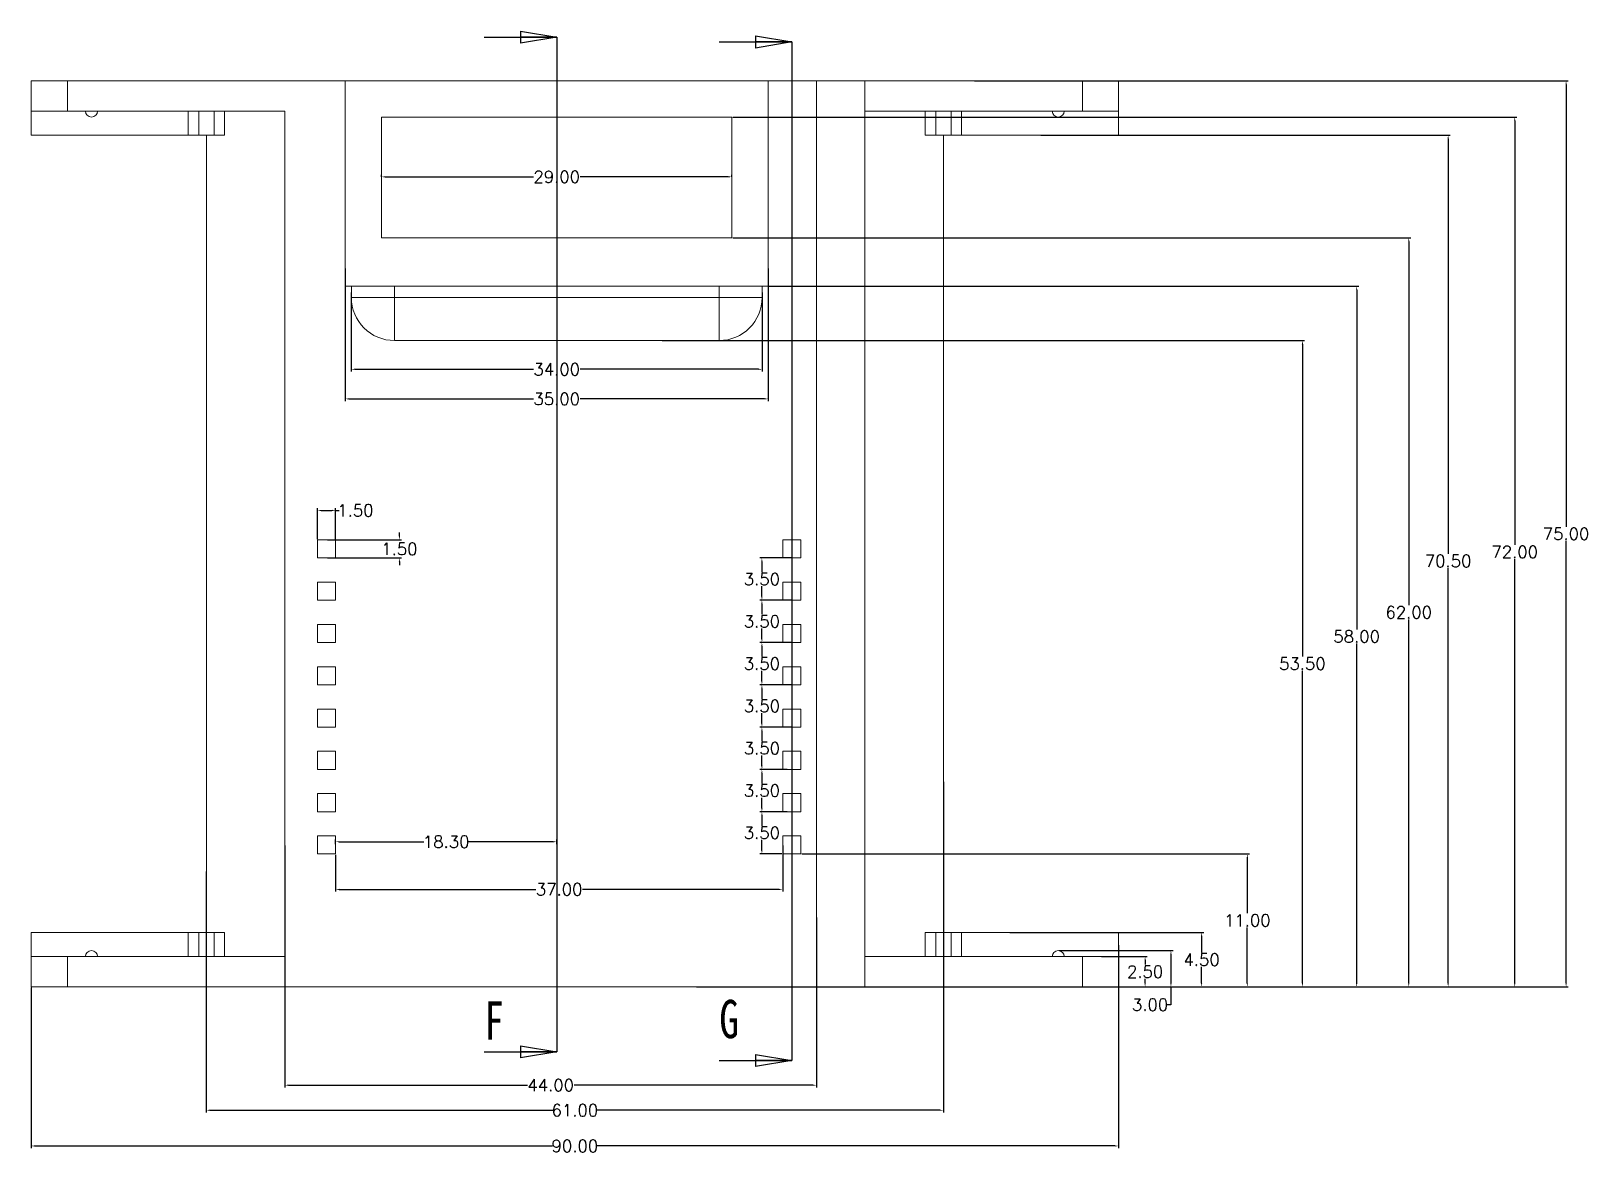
# Model space of a CAD drawing. Header units: inches. Extents: x 3261 to 5228, y 1126 to 1502.
# Drawn here: x 3374.9 to 3503.8, y 1322.5 to 1415.4 of the extents above; entities that cross this region are included whole.
import ezdxf

# ---------------------------------------------------------------- set-up
doc = ezdxf.new("R2010")
doc.units = ezdxf.units.IN
doc.header["$LTSCALE"] = 15
doc.styles.add('SLDTEXTSTYLE0', font='TXT', dxfattribs={"width": 0.75})
doc.styles.get("Standard").update_dxf_attribs({"font": 'txt', "bigfont": 'gbcbig.shx'})
doc.dimstyles.new('1.5', dxfattribs={"dimtxt": 1, "dimasz": 0.3, "dimexe": 0.18, "dimexo": 0.0625, "dimgap": 0.09, "dimtad": 0, "dimtih": 1, "dimtoh": 1, "dimzin": 0, "dimdsep": 46, "dimtxsty": 'Standard', "dimcen": 0, "dimadec": 0, "dimazin": 2, "dimtfac": 1, "dimtofl": 0, "dimtmove": 0, "dimatfit": 3, "dimfxl": 1, "dimtolj": 1, "dimtzin": 0, "dimarcsym": 0})

# ---------------------------------------------------------------- blocks, each defined once
blk = doc.blocks.new('_CLOSED')
at = {"color": 0, "linetype": 'ByBlock', "lineweight": -2}
for p, q in [((-1, 0.166667), (0, 0)), ((-1, 0.166667), (-1, -0.166667)), ((0, 0), (-1, -0.166667)), ((0, 0), (-1, 0))]:
    blk.add_line(p, q, dxfattribs=at)
blk = doc.blocks.new('*D335')
at = {"color": 0, "lineweight": -2}
for p, q in [((3463.49, 1338.83), (3467.29, 1338.83)), ((3467.11, 1338.53), (3467.11, 1338.17)), ((3464.99, 1336.33), (3467.29, 1336.33)), ((3467.11, 1336.63), (3467.11, 1336.99))]:
    blk.add_line(p, q, dxfattribs=at)
at = {"color": 0}
for points in [[(3467.06, 1338.53), (3467.16, 1338.53), (3467.11, 1338.83)], [(3467.06, 1336.63), (3467.16, 1336.63), (3467.11, 1336.33)]]:
    blk.add_solid(points, dxfattribs=at)
at = {"layer": 'Defpoints', "color": 0}
for p in [(3463.42, 1338.83), (3467.11, 1338.83), (3464.92, 1336.33)]:
    blk.add_point(p, dxfattribs=at)
at = {"color": 0, "insert": (3467.11, 1337.58), "char_height": 1, "attachment_point": 5}
blk.add_mtext('\\A1;2.50', dxfattribs=at)
blk = doc.blocks.new('*D336')
at = {"color": 0, "lineweight": -2}
for p, q in [((3459.99, 1339.33), (3469.43, 1339.33)), ((3469.25, 1339.03), (3469.25, 1336.63)), ((3464.16, 1336.33), (3469.43, 1336.33)), ((3469.25, 1336.33), (3469.25, 1334.85)), ((3469.25, 1334.85), (3468.95, 1334.85))]:
    blk.add_line(p, q, dxfattribs=at)
at = {"color": 0}
for points in [[(3469.2, 1339.03), (3469.3, 1339.03), (3469.25, 1339.33)], [(3469.2, 1336.63), (3469.3, 1336.63), (3469.25, 1336.33)]]:
    blk.add_solid(points, dxfattribs=at)
at = {"layer": 'Defpoints', "color": 0}
for p in [(3459.92, 1339.33), (3469.25, 1339.33), (3464.1, 1336.33)]:
    blk.add_point(p, dxfattribs=at)
at = {"color": 0, "insert": (3467.52, 1334.85), "char_height": 1, "attachment_point": 5}
blk.add_mtext('\\A1;3.00', dxfattribs=at)
blk = doc.blocks.new('*D337')
at = {"color": 0, "lineweight": -2}
for p, q in [((3455.93, 1340.83), (3471.97, 1340.83)), ((3471.79, 1340.53), (3471.79, 1339.17)), ((3471.79, 1336.63), (3471.79, 1337.99)), ((3452.99, 1336.33), (3471.97, 1336.33))]:
    blk.add_line(p, q, dxfattribs=at)
at = {"color": 0}
for points in [[(3471.74, 1340.53), (3471.84, 1340.53), (3471.79, 1340.83)], [(3471.74, 1336.63), (3471.84, 1336.63), (3471.79, 1336.33)]]:
    blk.add_solid(points, dxfattribs=at)
at = {"layer": 'Defpoints', "color": 0}
for p in [(3455.87, 1340.83), (3471.79, 1340.83), (3452.92, 1336.33)]:
    blk.add_point(p, dxfattribs=at)
at = {"color": 0, "insert": (3471.79, 1338.58), "char_height": 1, "attachment_point": 5}
blk.add_mtext('\\A1;4.50', dxfattribs=at)
blk = doc.blocks.new('*D338')
at = {"color": 0, "lineweight": -2}
for p, q in [((3438.69, 1347.33), (3475.75, 1347.33)), ((3475.57, 1347.03), (3475.57, 1342.42)), ((3475.57, 1336.63), (3475.57, 1341.24)), ((3455.32, 1336.33), (3475.75, 1336.33))]:
    blk.add_line(p, q, dxfattribs=at)
at = {"color": 0}
for points in [[(3475.52, 1347.03), (3475.62, 1347.03), (3475.57, 1347.33)], [(3475.52, 1336.63), (3475.62, 1336.63), (3475.57, 1336.33)]]:
    blk.add_solid(points, dxfattribs=at)
at = {"layer": 'Defpoints', "color": 0}
for p in [(3438.62, 1347.33), (3475.57, 1347.33), (3455.26, 1336.33)]:
    blk.add_point(p, dxfattribs=at)
at = {"color": 0, "insert": (3475.57, 1341.83), "char_height": 1, "attachment_point": 5}
blk.add_mtext('\\A1;11.00', dxfattribs=at)
blk = doc.blocks.new('*D339')
at = {"color": 0, "lineweight": -2}
for p, q in [((3437.06, 1350.83), (3435.22, 1350.83)), ((3435.4, 1350.53), (3435.4, 1349.67)), ((3435.4, 1347.63), (3435.4, 1348.49)), ((3437.06, 1347.33), (3435.22, 1347.33))]:
    blk.add_line(p, q, dxfattribs=at)
at = {"color": 0}
for points in [[(3435.35, 1350.53), (3435.45, 1350.53), (3435.4, 1350.83)], [(3435.35, 1347.63), (3435.45, 1347.63), (3435.4, 1347.33)]]:
    blk.add_solid(points, dxfattribs=at)
at = {"layer": 'Defpoints', "color": 0}
for p in [(3435.4, 1350.83), (3437.12, 1350.83), (3437.12, 1347.33)]:
    blk.add_point(p, dxfattribs=at)
at = {"color": 0, "insert": (3435.4, 1349.08), "char_height": 1, "attachment_point": 5}
blk.add_mtext('\\A1;3.50', dxfattribs=at)
blk = doc.blocks.new('*D340')
at = {"color": 0, "lineweight": -2}
for p, q in [((3437.48, 1354.33), (3435.22, 1354.33)), ((3435.4, 1354.03), (3435.4, 1353.17)), ((3435.4, 1351.13), (3435.4, 1351.99)), ((3437.48, 1350.83), (3435.22, 1350.83))]:
    blk.add_line(p, q, dxfattribs=at)
at = {"color": 0}
for points in [[(3435.35, 1354.03), (3435.45, 1354.03), (3435.4, 1354.33)], [(3435.35, 1351.13), (3435.45, 1351.13), (3435.4, 1350.83)]]:
    blk.add_solid(points, dxfattribs=at)
at = {"layer": 'Defpoints', "color": 0}
for p in [(3435.4, 1354.33), (3437.54, 1354.33), (3437.54, 1350.83)]:
    blk.add_point(p, dxfattribs=at)
at = {"color": 0, "insert": (3435.4, 1352.58), "char_height": 1, "attachment_point": 5}
blk.add_mtext('\\A1;3.50', dxfattribs=at)
blk = doc.blocks.new('*D341')
at = {"color": 0, "lineweight": -2}
for p, q in [((3437.81, 1357.83), (3435.22, 1357.83)), ((3435.4, 1357.53), (3435.4, 1356.67)), ((3435.4, 1354.63), (3435.4, 1355.49)), ((3437.48, 1354.33), (3435.22, 1354.33))]:
    blk.add_line(p, q, dxfattribs=at)
at = {"color": 0}
for points in [[(3435.35, 1357.53), (3435.45, 1357.53), (3435.4, 1357.83)], [(3435.35, 1354.63), (3435.45, 1354.63), (3435.4, 1354.33)]]:
    blk.add_solid(points, dxfattribs=at)
at = {"layer": 'Defpoints', "color": 0}
for p in [(3435.4, 1357.83), (3437.87, 1357.83), (3437.54, 1354.33)]:
    blk.add_point(p, dxfattribs=at)
at = {"color": 0, "insert": (3435.4, 1356.08), "char_height": 1, "attachment_point": 5}
blk.add_mtext('\\A1;3.50', dxfattribs=at)
blk = doc.blocks.new('*D342')
at = {"color": 0, "lineweight": -2}
for p, q in [((3437.81, 1361.33), (3435.22, 1361.33)), ((3435.4, 1361.03), (3435.4, 1360.17)), ((3435.4, 1358.13), (3435.4, 1358.99)), ((3437.81, 1357.83), (3435.22, 1357.83))]:
    blk.add_line(p, q, dxfattribs=at)
at = {"color": 0}
for points in [[(3435.35, 1361.03), (3435.45, 1361.03), (3435.4, 1361.33)], [(3435.35, 1358.13), (3435.45, 1358.13), (3435.4, 1357.83)]]:
    blk.add_solid(points, dxfattribs=at)
at = {"layer": 'Defpoints', "color": 0}
for p in [(3435.4, 1361.33), (3437.87, 1361.33), (3437.87, 1357.83)]:
    blk.add_point(p, dxfattribs=at)
at = {"color": 0, "insert": (3435.4, 1359.58), "char_height": 1, "attachment_point": 5}
blk.add_mtext('\\A1;3.50', dxfattribs=at)
blk = doc.blocks.new('*D343')
at = {"color": 0, "lineweight": -2}
for p, q in [((3437.81, 1364.83), (3435.22, 1364.83)), ((3435.4, 1364.53), (3435.4, 1363.67)), ((3435.4, 1361.63), (3435.4, 1362.49)), ((3437.81, 1361.33), (3435.22, 1361.33))]:
    blk.add_line(p, q, dxfattribs=at)
at = {"color": 0}
for points in [[(3435.35, 1364.53), (3435.45, 1364.53), (3435.4, 1364.83)], [(3435.35, 1361.63), (3435.45, 1361.63), (3435.4, 1361.33)]]:
    blk.add_solid(points, dxfattribs=at)
at = {"layer": 'Defpoints', "color": 0}
for p in [(3435.4, 1364.83), (3437.87, 1364.83), (3437.87, 1361.33)]:
    blk.add_point(p, dxfattribs=at)
at = {"color": 0, "insert": (3435.4, 1363.08), "char_height": 1, "attachment_point": 5}
blk.add_mtext('\\A1;3.50', dxfattribs=at)
blk = doc.blocks.new('*D344')
at = {"color": 0, "lineweight": -2}
for p, q in [((3437.81, 1368.33), (3435.22, 1368.33)), ((3435.4, 1368.03), (3435.4, 1367.17)), ((3435.4, 1365.13), (3435.4, 1365.99)), ((3437.81, 1364.83), (3435.22, 1364.83))]:
    blk.add_line(p, q, dxfattribs=at)
at = {"color": 0}
for points in [[(3435.35, 1368.03), (3435.45, 1368.03), (3435.4, 1368.33)], [(3435.35, 1365.13), (3435.45, 1365.13), (3435.4, 1364.83)]]:
    blk.add_solid(points, dxfattribs=at)
at = {"layer": 'Defpoints', "color": 0}
for p in [(3435.4, 1368.33), (3437.87, 1368.33), (3437.87, 1364.83)]:
    blk.add_point(p, dxfattribs=at)
at = {"color": 0, "insert": (3435.4, 1366.58), "char_height": 1, "attachment_point": 5}
blk.add_mtext('\\A1;3.50', dxfattribs=at)
blk = doc.blocks.new('*D345')
at = {"color": 0, "lineweight": -2}
for p, q in [((3437.81, 1371.83), (3435.22, 1371.83)), ((3435.4, 1371.53), (3435.4, 1370.67)), ((3435.4, 1368.63), (3435.4, 1369.49)), ((3437.81, 1368.33), (3435.22, 1368.33))]:
    blk.add_line(p, q, dxfattribs=at)
at = {"color": 0}
for points in [[(3435.35, 1371.53), (3435.45, 1371.53), (3435.4, 1371.83)], [(3435.35, 1368.63), (3435.45, 1368.63), (3435.4, 1368.33)]]:
    blk.add_solid(points, dxfattribs=at)
at = {"layer": 'Defpoints', "color": 0}
for p in [(3435.4, 1371.83), (3437.87, 1371.83), (3437.87, 1368.33)]:
    blk.add_point(p, dxfattribs=at)
at = {"color": 0, "insert": (3435.4, 1370.08), "char_height": 1, "attachment_point": 5}
blk.add_mtext('\\A1;3.50', dxfattribs=at)
blk = doc.blocks.new('*D346')
at = {"color": 0, "lineweight": -2}
for p, q in [((3427.14, 1389.83), (3480.31, 1389.83)), ((3480.13, 1389.53), (3480.13, 1363.67)), ((3480.13, 1336.63), (3480.13, 1362.49)), ((3435.46, 1336.33), (3480.31, 1336.33))]:
    blk.add_line(p, q, dxfattribs=at)
at = {"color": 0}
for points in [[(3480.08, 1389.53), (3480.18, 1389.53), (3480.13, 1389.83)], [(3480.08, 1336.63), (3480.18, 1336.63), (3480.13, 1336.33)]]:
    blk.add_solid(points, dxfattribs=at)
at = {"layer": 'Defpoints', "color": 0}
for p in [(3427.08, 1389.83), (3480.13, 1389.83), (3435.4, 1336.33)]:
    blk.add_point(p, dxfattribs=at)
at = {"color": 0, "insert": (3480.13, 1363.08), "char_height": 1, "attachment_point": 5}
blk.add_mtext('\\A1;53.50', dxfattribs=at)
blk = doc.blocks.new('*D347')
at = {"color": 0, "lineweight": -2}
for p, q in [((3435.99, 1394.33), (3484.8, 1394.33)), ((3484.62, 1394.03), (3484.62, 1365.92)), ((3484.62, 1336.63), (3484.62, 1364.74)), ((3430, 1336.33), (3484.8, 1336.33))]:
    blk.add_line(p, q, dxfattribs=at)
at = {"color": 0}
for points in [[(3484.57, 1394.03), (3484.67, 1394.03), (3484.62, 1394.33)], [(3484.57, 1336.63), (3484.67, 1336.63), (3484.62, 1336.33)]]:
    blk.add_solid(points, dxfattribs=at)
at = {"layer": 'Defpoints', "color": 0}
for p in [(3435.92, 1394.33), (3484.62, 1394.33), (3429.94, 1336.33)]:
    blk.add_point(p, dxfattribs=at)
at = {"color": 0, "insert": (3484.62, 1365.33), "char_height": 1, "attachment_point": 5}
blk.add_mtext('\\A1;58.00', dxfattribs=at)
blk = doc.blocks.new('*D348')
at = {"color": 0, "lineweight": -2}
for p, q in [((3432.99, 1398.33), (3489.11, 1398.33)), ((3488.93, 1398.03), (3488.93, 1367.92)), ((3488.93, 1336.63), (3488.93, 1366.74)), ((3441.99, 1336.33), (3489.11, 1336.33))]:
    blk.add_line(p, q, dxfattribs=at)
at = {"color": 0}
for points in [[(3488.88, 1398.03), (3488.98, 1398.03), (3488.93, 1398.33)], [(3488.88, 1336.63), (3488.98, 1336.63), (3488.93, 1336.33)]]:
    blk.add_solid(points, dxfattribs=at)
at = {"layer": 'Defpoints', "color": 0}
for p in [(3432.92, 1398.33), (3488.93, 1398.33), (3441.92, 1336.33)]:
    blk.add_point(p, dxfattribs=at)
at = {"color": 0, "insert": (3488.93, 1367.33), "char_height": 1, "attachment_point": 5}
blk.add_mtext('\\A1;62.00', dxfattribs=at)
blk = doc.blocks.new('*D349')
at = {"color": 0, "lineweight": -2}
for p, q in [((3458.49, 1406.83), (3492.37, 1406.83)), ((3492.19, 1406.53), (3492.19, 1372.17)), ((3492.19, 1336.63), (3492.19, 1370.99)), ((3439.99, 1336.33), (3492.37, 1336.33))]:
    blk.add_line(p, q, dxfattribs=at)
at = {"color": 0}
for points in [[(3492.14, 1406.53), (3492.24, 1406.53), (3492.19, 1406.83)], [(3492.14, 1336.63), (3492.24, 1336.63), (3492.19, 1336.33)]]:
    blk.add_solid(points, dxfattribs=at)
at = {"layer": 'Defpoints', "color": 0}
for p in [(3458.42, 1406.83), (3492.19, 1406.83), (3439.92, 1336.33)]:
    blk.add_point(p, dxfattribs=at)
at = {"color": 0, "insert": (3492.19, 1371.58), "char_height": 1, "attachment_point": 5}
blk.add_mtext('\\A1;70.50', dxfattribs=at)
blk = doc.blocks.new('*D350')
at = {"color": 0, "lineweight": -2}
for p, q in [((3432.99, 1408.33), (3497.88, 1408.33)), ((3497.7, 1408.03), (3497.7, 1372.92)), ((3497.7, 1336.63), (3497.7, 1371.74)), ((3447.53, 1336.33), (3497.88, 1336.33))]:
    blk.add_line(p, q, dxfattribs=at)
at = {"color": 0}
for points in [[(3497.65, 1408.03), (3497.75, 1408.03), (3497.7, 1408.33)], [(3497.65, 1336.63), (3497.75, 1336.63), (3497.7, 1336.33)]]:
    blk.add_solid(points, dxfattribs=at)
at = {"layer": 'Defpoints', "color": 0}
for p in [(3432.92, 1408.33), (3497.7, 1408.33), (3447.46, 1336.33)]:
    blk.add_point(p, dxfattribs=at)
at = {"color": 0, "insert": (3497.7, 1372.33), "char_height": 1, "attachment_point": 5}
blk.add_mtext('\\A1;72.00', dxfattribs=at)
blk = doc.blocks.new('*D351')
at = {"color": 0, "lineweight": -2}
for p, q in [((3452.99, 1411.33), (3502.13, 1411.33)), ((3501.95, 1411.03), (3501.95, 1374.42)), ((3501.95, 1336.63), (3501.95, 1373.24)), ((3445.93, 1336.33), (3502.13, 1336.33))]:
    blk.add_line(p, q, dxfattribs=at)
at = {"color": 0}
for points in [[(3501.9, 1411.03), (3502, 1411.03), (3501.95, 1411.33)], [(3501.9, 1336.63), (3502, 1336.63), (3501.95, 1336.33)]]:
    blk.add_solid(points, dxfattribs=at)
at = {"layer": 'Defpoints', "color": 0}
for p in [(3452.92, 1411.33), (3501.95, 1411.33), (3445.87, 1336.33)]:
    blk.add_point(p, dxfattribs=at)
at = {"color": 0, "insert": (3501.95, 1373.83), "char_height": 1, "attachment_point": 5}
blk.add_mtext('\\A1;75.00', dxfattribs=at)
blk = doc.blocks.new('*D352')
at = {"color": 0, "lineweight": -2}
for p, q in [((3464.92, 1339.77), (3464.92, 1322.98)), ((3374.92, 1336.27), (3374.92, 1322.98)), ((3375.22, 1323.16), (3418.08, 1323.16)), ((3464.62, 1323.16), (3421.76, 1323.16))]:
    blk.add_line(p, q, dxfattribs=at)
at = {"color": 0}
for points in [[(3375.22, 1323.21), (3375.22, 1323.11), (3374.92, 1323.16)], [(3464.62, 1323.21), (3464.62, 1323.11), (3464.92, 1323.16)]]:
    blk.add_solid(points, dxfattribs=at)
at = {"layer": 'Defpoints', "color": 0}
for p in [(3464.92, 1339.83), (3374.92, 1336.33), (3464.92, 1323.16)]:
    blk.add_point(p, dxfattribs=at)
at = {"color": 0, "insert": (3419.92, 1323.16), "char_height": 1, "attachment_point": 5}
blk.add_mtext('\\A1;90.00', dxfattribs=at)
blk = doc.blocks.new('*D353')
at = {"color": 0, "lineweight": -2}
for p, q in [((3450.42, 1353.3), (3450.42, 1325.94)), ((3389.42, 1345.88), (3389.42, 1325.94)), ((3389.72, 1326.12), (3418.17, 1326.12)), ((3450.12, 1326.12), (3421.68, 1326.12))]:
    blk.add_line(p, q, dxfattribs=at)
at = {"color": 0}
for points in [[(3389.72, 1326.17), (3389.72, 1326.07), (3389.42, 1326.12)], [(3450.12, 1326.17), (3450.12, 1326.07), (3450.42, 1326.12)]]:
    blk.add_solid(points, dxfattribs=at)
at = {"layer": 'Defpoints', "color": 0}
for p in [(3450.42, 1353.36), (3389.42, 1345.94), (3450.42, 1326.12)]:
    blk.add_point(p, dxfattribs=at)
at = {"color": 0, "insert": (3419.92, 1326.12), "char_height": 1, "attachment_point": 5}
blk.add_mtext('\\A1;61.00', dxfattribs=at)
blk = doc.blocks.new('*D354')
at = {"color": 0, "lineweight": -2}
for p, q in [((3395.92, 1348.02), (3395.92, 1328.01)), ((3439.92, 1342.06), (3439.92, 1328.01)), ((3396.22, 1328.19), (3416, 1328.19)), ((3439.62, 1328.19), (3419.85, 1328.19))]:
    blk.add_line(p, q, dxfattribs=at)
at = {"color": 0}
for points in [[(3396.22, 1328.24), (3396.22, 1328.14), (3395.92, 1328.19)], [(3439.62, 1328.24), (3439.62, 1328.14), (3439.92, 1328.19)]]:
    blk.add_solid(points, dxfattribs=at)
at = {"layer": 'Defpoints', "color": 0}
for p in [(3395.92, 1348.08), (3439.92, 1342.13), (3439.92, 1328.19)]:
    blk.add_point(p, dxfattribs=at)
at = {"color": 0, "insert": (3417.92, 1328.19), "char_height": 1, "attachment_point": 5}
blk.add_mtext('\\A1;44.00', dxfattribs=at)
blk = doc.blocks.new('*D355')
at = {"color": 0, "lineweight": -2}
for p, q in [((3437.12, 1348.02), (3437.12, 1344.22)), ((3400.12, 1347.27), (3400.12, 1344.22)), ((3400.42, 1344.4), (3416.7, 1344.4)), ((3436.82, 1344.4), (3420.55, 1344.4))]:
    blk.add_line(p, q, dxfattribs=at)
at = {"color": 0}
for points in [[(3400.42, 1344.45), (3400.42, 1344.35), (3400.12, 1344.4)], [(3436.82, 1344.45), (3436.82, 1344.35), (3437.12, 1344.4)]]:
    blk.add_solid(points, dxfattribs=at)
at = {"layer": 'Defpoints', "color": 0}
for p in [(3437.12, 1348.08), (3400.12, 1347.33), (3437.12, 1344.4)]:
    blk.add_point(p, dxfattribs=at)
at = {"color": 0, "insert": (3418.62, 1344.4), "char_height": 1, "attachment_point": 5}
blk.add_mtext('\\A1;37.00', dxfattribs=at)
blk = doc.blocks.new('*D356')
at = {"color": 0, "lineweight": -2}
for p, q in [((3400.12, 1348.14), (3400.12, 1348.52)), ((3400.42, 1348.34), (3407.43, 1348.34)), ((3418.12, 1348.34), (3411.11, 1348.34)), ((3418.42, 1348.14), (3418.42, 1348.52))]:
    blk.add_line(p, q, dxfattribs=at)
at = {"color": 0}
for points in [[(3400.42, 1348.39), (3400.42, 1348.29), (3400.12, 1348.34)], [(3418.12, 1348.39), (3418.12, 1348.29), (3418.42, 1348.34)]]:
    blk.add_solid(points, dxfattribs=at)
at = {"layer": 'Defpoints', "color": 0}
for p in [(3400.12, 1348.08), (3418.42, 1348.34), (3418.42, 1348.08)]:
    blk.add_point(p, dxfattribs=at)
at = {"color": 0, "insert": (3409.27, 1348.34), "char_height": 1, "attachment_point": 5}
blk.add_mtext('\\A1;18.30', dxfattribs=at)
blk = doc.blocks.new('*D357')
at = {"color": 0, "lineweight": -2}
for p, q in [((3400.92, 1395.8), (3400.92, 1384.82)), ((3435.92, 1395.8), (3435.92, 1384.82)), ((3401.22, 1385), (3416.5, 1385)), ((3435.62, 1385), (3420.35, 1385))]:
    blk.add_line(p, q, dxfattribs=at)
at = {"color": 0}
for points in [[(3401.22, 1385.05), (3401.22, 1384.95), (3400.92, 1385)], [(3435.62, 1385.05), (3435.62, 1384.95), (3435.92, 1385)]]:
    blk.add_solid(points, dxfattribs=at)
at = {"layer": 'Defpoints', "color": 0}
for p in [(3400.92, 1395.87), (3435.92, 1395.87), (3435.92, 1385)]:
    blk.add_point(p, dxfattribs=at)
at = {"color": 0, "insert": (3418.42, 1385), "char_height": 1, "attachment_point": 5}
blk.add_mtext('\\A1;35.00', dxfattribs=at)
blk = doc.blocks.new('*D358')
at = {"color": 0, "lineweight": -2}
for p, q in [((3401.42, 1393.8), (3401.42, 1387.27)), ((3435.42, 1393.8), (3435.42, 1387.27)), ((3401.72, 1387.45), (3416.5, 1387.45)), ((3435.12, 1387.45), (3420.35, 1387.45))]:
    blk.add_line(p, q, dxfattribs=at)
at = {"color": 0}
for points in [[(3401.72, 1387.5), (3401.72, 1387.4), (3401.42, 1387.45)], [(3435.12, 1387.5), (3435.12, 1387.4), (3435.42, 1387.45)]]:
    blk.add_solid(points, dxfattribs=at)
at = {"layer": 'Defpoints', "color": 0}
for p in [(3401.42, 1393.87), (3435.42, 1393.87), (3401.42, 1387.45)]:
    blk.add_point(p, dxfattribs=at)
at = {"color": 0, "insert": (3418.42, 1387.45), "char_height": 1, "attachment_point": 5}
blk.add_mtext('\\A1;34.00', dxfattribs=at)
blk = doc.blocks.new('*D359')
at = {"color": 0, "lineweight": -2}
for p, q in [((3403.92, 1403.39), (3403.92, 1403.56)), ((3404.22, 1403.38), (3416.5, 1403.38)), ((3432.62, 1403.38), (3420.35, 1403.38)), ((3432.92, 1403.39), (3432.92, 1403.56))]:
    blk.add_line(p, q, dxfattribs=at)
at = {"color": 0}
for points in [[(3404.22, 1403.43), (3404.22, 1403.33), (3403.92, 1403.38)], [(3432.62, 1403.43), (3432.62, 1403.33), (3432.92, 1403.38)]]:
    blk.add_solid(points, dxfattribs=at)
at = {"layer": 'Defpoints', "color": 0}
for p in [(3403.92, 1403.33), (3432.92, 1403.38), (3432.92, 1403.33)]:
    blk.add_point(p, dxfattribs=at)
at = {"color": 0, "insert": (3418.42, 1403.38), "char_height": 1, "attachment_point": 5}
blk.add_mtext('\\A1;29.00', dxfattribs=at)
blk = doc.blocks.new('*D441')
at = {"color": 0, "lineweight": -2}
for p, q in [((3398.62, 1373.39), (3398.62, 1375.95)), ((3400.12, 1373.39), (3400.12, 1375.95)), ((3398.92, 1375.77), (3399.82, 1375.77)), ((3400.12, 1375.77), (3400.42, 1375.77))]:
    blk.add_line(p, q, dxfattribs=at)
at = {"color": 0}
for points in [[(3398.92, 1375.82), (3398.92, 1375.72), (3398.62, 1375.77)], [(3399.82, 1375.82), (3399.82, 1375.72), (3400.12, 1375.77)]]:
    blk.add_solid(points, dxfattribs=at)
at = {"layer": 'Defpoints', "color": 0}
for p in [(3400.12, 1375.77), (3398.62, 1373.33), (3400.12, 1373.33)]:
    blk.add_point(p, dxfattribs=at)
at = {"color": 0, "insert": (3401.76, 1375.77), "char_height": 1, "attachment_point": 5}
blk.add_mtext('\\A1;1.50', dxfattribs=at)
blk = doc.blocks.new('*D442')
at = {"color": 0, "lineweight": -2}
for p, q in [((3399.44, 1373.33), (3405.58, 1373.33)), ((3405.4, 1373.63), (3405.4, 1373.93)), ((3399.44, 1371.83), (3405.58, 1371.83)), ((3405.4, 1371.53), (3405.4, 1371.23))]:
    blk.add_line(p, q, dxfattribs=at)
at = {"color": 0}
for points in [[(3405.35, 1373.63), (3405.45, 1373.63), (3405.4, 1373.33)], [(3405.35, 1371.53), (3405.45, 1371.53), (3405.4, 1371.83)]]:
    blk.add_solid(points, dxfattribs=at)
at = {"layer": 'Defpoints', "color": 0}
for p in [(3399.37, 1373.33), (3405.4, 1373.33), (3399.37, 1371.83)]:
    blk.add_point(p, dxfattribs=at)
at = {"color": 0, "insert": (3405.4, 1372.58), "char_height": 1, "attachment_point": 5}
blk.add_mtext('\\A1;1.50', dxfattribs=at)

msp = doc.modelspace()

# ---------------------------------------------------------------- linework, layer by layer
at = {"color": 7, "linetype": 'Continuous', "lineweight": 30}
for p, q in [((3412.423, 1414.942), (3418.423, 1414.942)), ((3431.873, 1414.545), (3437.873, 1414.545)), ((3412.423, 1330.951), (3418.423, 1330.951)), ((3431.873, 1330.236), (3437.873, 1330.236))]:
    msp.add_line(p, q, dxfattribs=at)
at = {"color": 1}
for p, q in [((3418.423, 1414.942), (3418.423, 1330.951)), ((3437.873, 1414.545), (3437.873, 1330.236))]:
    msp.add_line(p, q, dxfattribs=at)
at = {"color": 7, "linetype": 'Continuous', "lineweight": 15}
for p, q in [((3374.923, 1408.83), (3374.923, 1411.33)), ((3374.923, 1411.33), (3377.923, 1411.33)), ((3377.923, 1411.33), (3377.923, 1408.83)), ((3400.923, 1411.33), (3377.923, 1411.33)), ((3400.923, 1411.33), (3400.923, 1394.33)), ((3435.923, 1411.33), (3400.923, 1411.33)), ((3435.923, 1394.33), (3435.923, 1411.33)), ((3439.923, 1411.33), (3435.923, 1411.33)), ((3439.923, 1336.33), (3439.923, 1411.33)), ((3439.923, 1411.33), (3443.923, 1411.33)), ((3443.923, 1411.33), (3443.923, 1408.83)), ((3443.923, 1411.33), (3461.923, 1411.33)), ((3461.923, 1408.83), (3461.923, 1411.33)), ((3461.923, 1411.33), (3464.923, 1411.33)), ((3464.923, 1411.33), (3464.923, 1408.83)), ((3377.923, 1408.83), (3374.923, 1408.83)), ((3374.923, 1406.83), (3374.923, 1408.83)), ((3395.923, 1408.83), (3377.923, 1408.83)), ((3387.923, 1408.83), (3387.923, 1406.83)), ((3388.789, 1408.83), (3388.789, 1406.83)), ((3390.057, 1406.83), (3390.057, 1408.83)), ((3390.923, 1408.83), (3390.923, 1406.83)), ((3395.923, 1338.83), (3395.923, 1408.83)), ((3403.923, 1408.33), (3432.923, 1408.33)), ((3403.923, 1398.33), (3403.923, 1408.33)), ((3432.923, 1408.33), (3432.923, 1398.33)), ((3443.923, 1408.83), (3443.923, 1338.83)), ((3443.923, 1408.83), (3461.923, 1408.83)), ((3448.923, 1408.83), (3448.923, 1406.83)), ((3449.789, 1408.83), (3449.789, 1406.83)), ((3451.057, 1406.83), (3451.057, 1408.83)), ((3451.923, 1408.83), (3451.923, 1406.83)), ((3464.923, 1408.83), (3461.923, 1408.83)), ((3464.923, 1406.83), (3464.923, 1408.83)), ((3387.923, 1406.83), (3374.923, 1406.83)), ((3388.789, 1406.83), (3387.923, 1406.83)), ((3390.057, 1406.83), (3388.789, 1406.83)), ((3389.423, 1406.83), (3389.423, 1340.83)), ((3390.923, 1406.83), (3390.057, 1406.83)), ((3449.789, 1406.83), (3448.923, 1406.83)), ((3451.057, 1406.83), (3449.789, 1406.83)), ((3450.423, 1340.83), (3450.423, 1406.83)), ((3451.923, 1406.83), (3451.057, 1406.83)), ((3451.923, 1406.83), (3464.923, 1406.83)), ((3432.923, 1398.33), (3403.923, 1398.33)), ((3400.923, 1394.33), (3401.423, 1394.33)), ((3401.423, 1394.33), (3404.994, 1394.33)), ((3401.423, 1394.33), (3401.423, 1393.401)), ((3404.994, 1394.33), (3404.994, 1393.401)), ((3431.852, 1394.33), (3404.994, 1394.33)), ((3431.852, 1394.33), (3435.423, 1394.33)), ((3431.852, 1393.401), (3431.852, 1394.33)), ((3435.423, 1393.401), (3435.423, 1394.33)), ((3435.423, 1394.33), (3435.923, 1394.33)), ((3401.423, 1393.401), (3404.994, 1393.401)), ((3404.994, 1393.401), (3404.994, 1389.83)), ((3404.994, 1393.401), (3431.852, 1393.401)), ((3431.852, 1389.83), (3431.852, 1393.401)), ((3431.852, 1393.401), (3435.423, 1393.401)), ((3404.994, 1389.83), (3431.852, 1389.83)), ((3400.123, 1373.33), (3398.623, 1373.33)), ((3398.623, 1373.33), (3398.623, 1371.83)), ((3400.123, 1371.83), (3400.123, 1373.33)), ((3438.623, 1373.33), (3437.123, 1373.33)), ((3437.123, 1373.33), (3437.123, 1371.83)), ((3438.623, 1371.83), (3438.623, 1373.33)), ((3398.623, 1371.83), (3400.123, 1371.83)), ((3437.123, 1371.83), (3438.623, 1371.83)), ((3400.123, 1369.83), (3398.623, 1369.83)), ((3398.623, 1369.83), (3398.623, 1368.33)), ((3400.123, 1368.33), (3400.123, 1369.83)), ((3438.623, 1369.83), (3437.123, 1369.83)), ((3437.123, 1369.83), (3437.123, 1368.33)), ((3438.623, 1368.33), (3438.623, 1369.83)), ((3398.623, 1368.33), (3400.123, 1368.33)), ((3437.123, 1368.33), (3438.623, 1368.33)), ((3400.123, 1366.33), (3398.623, 1366.33)), ((3398.623, 1366.33), (3398.623, 1364.83)), ((3400.123, 1364.83), (3400.123, 1366.33)), ((3438.623, 1366.33), (3437.123, 1366.33)), ((3437.123, 1366.33), (3437.123, 1364.83)), ((3438.623, 1364.83), (3438.623, 1366.33)), ((3398.623, 1364.83), (3400.123, 1364.83)), ((3437.123, 1364.83), (3438.623, 1364.83)), ((3400.123, 1362.83), (3398.623, 1362.83)), ((3398.623, 1362.83), (3398.623, 1361.33)), ((3400.123, 1361.33), (3400.123, 1362.83)), ((3438.623, 1362.83), (3437.123, 1362.83)), ((3437.123, 1362.83), (3437.123, 1361.33)), ((3438.623, 1361.33), (3438.623, 1362.83)), ((3398.623, 1361.33), (3400.123, 1361.33)), ((3437.123, 1361.33), (3438.623, 1361.33)), ((3400.123, 1359.33), (3398.623, 1359.33)), ((3398.623, 1359.33), (3398.623, 1357.83)), ((3400.123, 1357.83), (3400.123, 1359.33)), ((3438.623, 1359.33), (3437.123, 1359.33)), ((3437.123, 1359.33), (3437.123, 1357.83)), ((3438.623, 1357.83), (3438.623, 1359.33)), ((3398.623, 1357.83), (3400.123, 1357.83)), ((3437.123, 1357.83), (3438.623, 1357.83)), ((3400.123, 1355.83), (3398.623, 1355.83)), ((3398.623, 1355.83), (3398.623, 1354.33)), ((3400.123, 1354.33), (3400.123, 1355.83)), ((3438.623, 1355.83), (3437.123, 1355.83)), ((3437.123, 1355.83), (3437.123, 1354.33)), ((3438.623, 1354.33), (3438.623, 1355.83)), ((3398.623, 1354.33), (3400.123, 1354.33)), ((3437.123, 1354.33), (3438.623, 1354.33)), ((3400.123, 1352.33), (3398.623, 1352.33)), ((3398.623, 1352.33), (3398.623, 1350.83)), ((3400.123, 1350.83), (3400.123, 1352.33)), ((3438.623, 1352.33), (3437.123, 1352.33)), ((3437.123, 1352.33), (3437.123, 1350.83)), ((3438.623, 1350.83), (3438.623, 1352.33)), ((3398.623, 1350.83), (3400.123, 1350.83)), ((3437.123, 1350.83), (3438.623, 1350.83)), ((3400.123, 1348.83), (3398.623, 1348.83)), ((3398.623, 1348.83), (3398.623, 1347.33)), ((3400.123, 1347.33), (3400.123, 1348.83)), ((3438.623, 1348.83), (3437.123, 1348.83)), ((3437.123, 1348.83), (3437.123, 1347.33)), ((3438.623, 1347.33), (3438.623, 1348.83)), ((3398.623, 1347.33), (3400.123, 1347.33)), ((3437.123, 1347.33), (3438.623, 1347.33)), ((3387.923, 1340.83), (3374.923, 1340.83)), ((3374.923, 1340.83), (3374.923, 1338.83)), ((3387.923, 1338.83), (3387.923, 1340.83)), ((3387.923, 1340.83), (3388.789, 1340.83)), ((3388.789, 1340.83), (3388.789, 1338.83)), ((3390.057, 1340.83), (3388.789, 1340.83)), ((3390.057, 1338.83), (3390.057, 1340.83)), ((3390.057, 1340.83), (3390.923, 1340.83)), ((3390.923, 1338.83), (3390.923, 1340.83)), ((3448.923, 1338.83), (3448.923, 1340.83)), ((3448.923, 1340.83), (3449.789, 1340.83)), ((3449.789, 1340.83), (3449.789, 1338.83)), ((3451.057, 1340.83), (3449.789, 1340.83)), ((3451.057, 1338.83), (3451.057, 1340.83)), ((3451.057, 1340.83), (3451.923, 1340.83)), ((3451.923, 1338.83), (3451.923, 1340.83)), ((3464.923, 1340.83), (3451.923, 1340.83)), ((3464.923, 1338.83), (3464.923, 1340.83)), ((3374.923, 1336.33), (3374.923, 1338.83)), ((3374.923, 1338.83), (3377.923, 1338.83)), ((3377.923, 1338.83), (3377.923, 1336.33)), ((3377.923, 1338.83), (3395.923, 1338.83)), ((3443.923, 1338.83), (3443.923, 1336.33)), ((3461.923, 1338.83), (3443.923, 1338.83)), ((3461.923, 1336.33), (3461.923, 1338.83)), ((3461.923, 1338.83), (3464.923, 1338.83)), ((3464.923, 1338.83), (3464.923, 1336.33)), ((3377.923, 1336.33), (3374.923, 1336.33)), ((3377.923, 1336.33), (3439.923, 1336.33)), ((3443.923, 1336.33), (3439.923, 1336.33)), ((3443.923, 1336.33), (3461.923, 1336.33)), ((3464.923, 1336.33), (3461.923, 1336.33))]:
    msp.add_line(p, q, dxfattribs=at)
for centre, radius, start, end in [((3379.923, 1408.83), 0.5, 180, 0), ((3459.923, 1408.83), 0.5, 180, 0), ((3404.994, 1393.401), 3.571, 180, 270), ((3431.852, 1393.401), 3.571, 270, 0), ((3379.923, 1338.83), 0.5, 0, 180), ((3459.923, 1338.83), 0.5, 0, 180)]:
    msp.add_arc(centre, radius, start, end, dxfattribs=at)

# ---------------------------------------------------------------- block references
at = {"color": 7, "linetype": 'Continuous', "lineweight": 30, "xscale": 3, "yscale": 3, "zscale": 0.5}
for p in [(3418.423, 1414.942), (3437.873, 1414.545), (3418.423, 1330.951), (3437.873, 1330.236)]:
    msp.add_blockref('_CLOSED', p, dxfattribs=at)

# ---------------------------------------------------------------- texts
at = {"color": 7, "linetype": 'Continuous', "char_height": 3.175, "attachment_point": 1, "style": 'SLDTEXTSTYLE0'}
for s, insert in [('F', (3412.423, 1335.122)), ('G', (3431.873, 1335.256))]:
    msp.add_mtext(s, dxfattribs=dict(at, insert=insert))

# ---------------------------------------------------------------- dimensions: what is measured, and where the dimension line sits
for base, p1, p2, picture, middle in [((3501.953, 1411.33), (3445.87, 1336.33), (3452.923, 1411.33), '*D351', (3501.953, 1373.83)), ((3497.703, 1408.33), (3447.464, 1336.33), (3432.923, 1408.33), '*D350', (3497.703, 1372.33)), ((3492.185, 1406.83), (3439.923, 1336.33), (3458.423, 1406.83), '*D349', (3492.185, 1371.58)), ((3488.933, 1398.33), (3441.923, 1336.33), (3432.923, 1398.33), '*D348', (3488.933, 1367.33)), ((3484.619, 1394.33), (3429.937, 1336.33), (3435.923, 1394.33), '*D347', (3484.619, 1365.33)), ((3480.126, 1389.83), (3435.399, 1336.33), (3427.082, 1389.83), '*D346', (3480.126, 1363.08)), ((3405.396, 1373.33), (3399.373, 1371.83), (3399.373, 1373.33), '*D442', (3405.396, 1372.58)), ((3435.399, 1371.83), (3437.873, 1368.33), (3437.873, 1371.83), '*D345', (3435.399, 1370.08)), ((3435.399, 1368.33), (3437.873, 1364.83), (3437.873, 1368.33), '*D344', (3435.399, 1366.58)), ((3435.399, 1364.83), (3437.873, 1361.33), (3437.873, 1364.83), '*D343', (3435.399, 1363.08)), ((3435.399, 1361.33), (3437.873, 1357.83), (3437.873, 1361.33), '*D342', (3435.399, 1359.58)), ((3435.399, 1357.83), (3437.54, 1354.33), (3437.873, 1357.83), '*D341', (3435.399, 1356.08)), ((3435.399, 1354.33), (3437.54, 1350.83), (3437.54, 1354.33), '*D340', (3435.399, 1352.58)), ((3435.399, 1350.83), (3437.123, 1347.33), (3437.123, 1350.83), '*D339', (3435.399, 1349.08)), ((3475.575, 1347.33), (3455.259, 1336.33), (3438.623, 1347.33), '*D338', (3475.575, 1341.83)), ((3471.785, 1340.83), (3452.923, 1336.33), (3455.872, 1340.83), '*D337', (3471.785, 1338.58)), ((3467.11, 1338.83), (3464.923, 1336.33), (3463.423, 1338.83), '*D335', (3467.11, 1337.58))]:
    dim = msp.add_linear_dim(base=base, p1=p1, p2=p2, angle=90, dimstyle='1.5')
    dim.commit()
    dim.dimension.update_dxf_attribs({"geometry": picture, "text_midpoint": middle})
for base, p1, p2, picture, middle in [((3432.923, 1403.383), (3403.923, 1403.33), (3432.923, 1403.33), '*D359', (3418.423, 1403.383)), ((3435.923, 1384.998), (3400.923, 1395.867), (3435.923, 1395.867), '*D357', (3418.423, 1384.998)), ((3401.423, 1387.453), (3435.423, 1393.866), (3401.423, 1393.866), '*D358', (3418.423, 1387.453)), ((3400.123, 1375.772), (3398.623, 1373.33), (3400.123, 1373.33), '*D441', (3401.763, 1375.772)), ((3450.423, 1326.119), (3389.423, 1345.941), (3450.423, 1353.358), '*D353', (3419.923, 1326.119)), ((3418.423, 1348.338), (3400.123, 1348.08), (3418.423, 1348.08), '*D356', (3409.273, 1348.338)), ((3439.923, 1328.187), (3395.923, 1348.082), (3439.923, 1342.126), '*D354', (3417.923, 1328.187)), ((3437.123, 1344.399), (3400.123, 1347.33), (3437.123, 1348.08), '*D355', (3418.623, 1344.399))]:
    dim = msp.add_linear_dim(base=base, p1=p1, p2=p2, dimstyle='1.5')
    dim.commit()
    dim.dimension.update_dxf_attribs({"geometry": picture, "text_midpoint": middle})
dim = msp.add_linear_dim(base=(3464.923, 1323.162), p1=(3374.923, 1336.33), p2=(3464.923, 1339.83), dimstyle='1.5')
dim.commit()
dim.dimension.update_dxf_attribs({"geometry": '*D352', "text_midpoint": (3419.923, 1323.162), "dimtype": 160})
dim = msp.add_linear_dim(base=(3469.246, 1339.33), p1=(3464.096, 1336.33), p2=(3459.923, 1339.33), angle=90, dimstyle='1.5')
dim.commit()
dim.dimension.update_dxf_attribs({"geometry": '*D336', "text_midpoint": (3467.523, 1334.85), "dimtype": 160})

doc.saveas('drawing.dxf')
